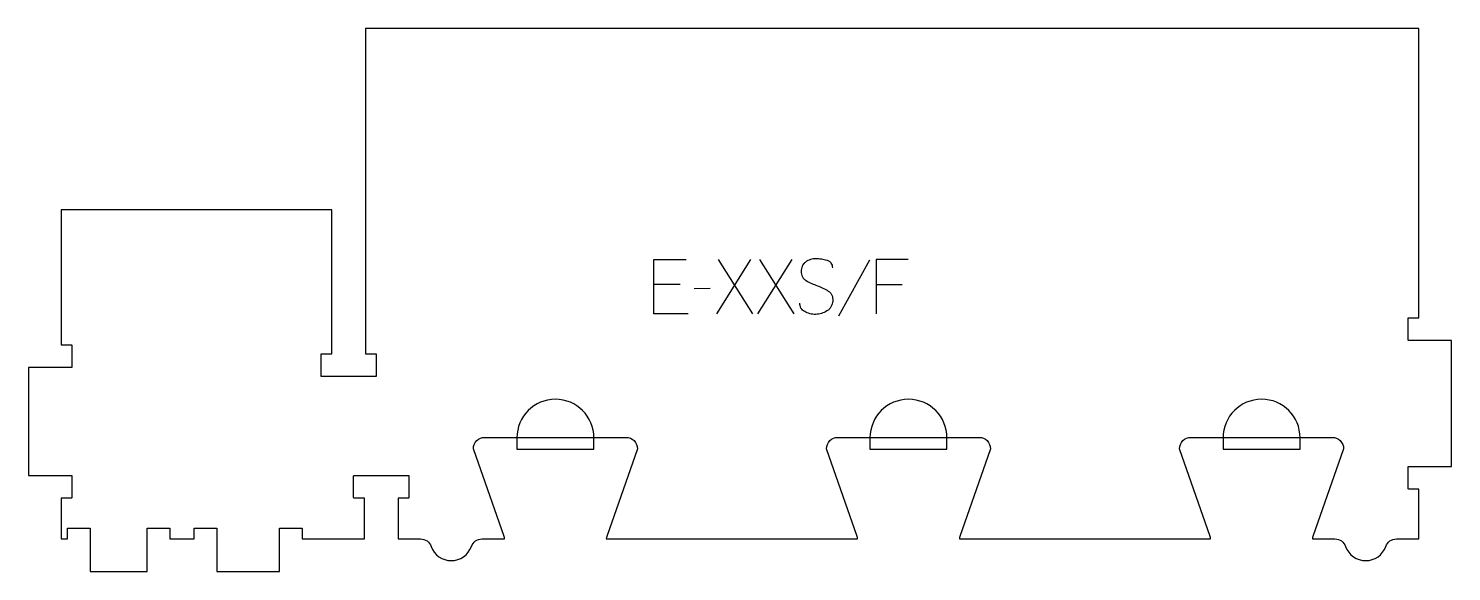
# Model space of a CAD drawing. Extents: x 0 to 786, y 0 to 300.
import ezdxf

# ---------------------------------------------------------------- set-up
doc = ezdxf.new("R2010")
doc.units = 0
for name, color, linetype in [('1_ANYTOOL_1MMDEEP_LABELS_S', 2, 'CONTINUOUS'), ('4_ANYTOOL_CUTTHROUGH_OUTSI', 5, 'CONTINUOUS'), ('5_ANYTOOL_HALF_MILL_9MM_IN', 3, 'CONTINUOUS')]:
    doc.layers.add(name, color=color, linetype=linetype)

msp = doc.modelspace()

# ---------------------------------------------------------------- linework, layer by layer
at = {"layer": '1_ANYTOOL_1MMDEEP_LABELS_S'}
for p, q in [((398.603623, 172.162145), (379.703623, 142.162145)), ((399.84648, 142.162145), (380.903623, 172.162145)), ((421.317909, 172.162145), (402.417909, 142.162145)), ((422.560766, 142.162145), (403.617909, 172.162145)), ((464.260766, 171.690716), (447.075052, 140.919288)), ((359.775052, 158.233573), (345.117909, 158.233573)), ((482.34648, 158.190716), (467.860766, 158.190716)), ((376.275052, 156.047859), (367.489337, 155.962145))]:
    msp.add_line(p, q, dxfattribs=at)
for points in [[(364.060766, 142.162145), (345.117909, 142.162145), (345.117909, 172.162145), (362.94648, 172.162145)], [(485.517909, 172.162145), (467.860766, 172.162145), (467.860766, 142.162145)]]:
    msp.add_lwpolyline(points, dxfattribs=at)
msp.add_lwpolyline([(443.94648, 167.576431, 0.071867), (443.753367, 168.913037, 0.100684), (443.126837, 170.094288, 0.047558), (442.652284, 170.570738, 0.038563), (442.102284, 170.959466, 0.037928), (441.405096, 171.306934, 0.026634), (440.667909, 171.562145, 0.028461), (437.644576, 172.248128, 0.041577), (434.560766, 172.505002, 0.036938), (433.058406, 172.393862, 0.041531), (431.592909, 172.049645, 0.041583), (430.215532, 171.472436, 0.038125), (428.94648, 170.683573, 0.057611), (427.876328, 169.691669, 0.065808), (427.082195, 168.471073, 0.06469), (426.604699, 167.011519, 0.046778), (426.460766, 165.476431, 0.052235), (426.623122, 163.926588, 0.075448), (427.167909, 162.476431, 0.076671), (428.084001, 161.303378, 0.061023), (429.289337, 160.419288, 0.021951), (432.318192, 158.891942, 0.018213), (435.460766, 157.612145, -0.02405), (438.562251, 156.306683, -0.02981), (441.503623, 154.676431, -0.068439), (442.644925, 153.7105, -0.079282), (443.453623, 152.458573, -0.076308), (443.878623, 150.879891, -0.047772), (443.903623, 149.233573, -0.046243), (443.610389, 147.552614, -0.06359), (442.960766, 145.981788, -0.064671), (441.987942, 144.697599, -0.057073), (440.732195, 143.683573, -0.067522), (437.763886, 142.320663, -0.070793), (434.539337, 141.819288, -0.064027), (431.400322, 142.181803, -0.070447), (428.475052, 143.362145, -0.054374), (427.316634, 144.211778, -0.074742), (426.417909, 145.322859, -0.075199), (425.894902, 146.629238, -0.057737), (425.732195, 148.033573)], format="xyb", dxfattribs=at)
at = {"layer": '4_ANYTOOL_CUTTHROUGH_OUTSI'}
msp.add_lwpolyline([(755.096218, 18), (767.500655, 18), (767.50065, 45.5), (761.75065, 45.5, -0.414214), (761.50065, 45.75), (761.50065, 57.75, -0.414214), (761.75065, 58), (785.50065, 58), (785.50065, 127.5), (761.75065, 127.5, -0.414214), (761.50065, 127.75), (761.50065, 139.75, -0.414214), (761.75065, 140), (767.50065, 140), (767.500656, 299.5), (186.000656, 299.5), (186.000656, 120), (191.750656, 120, -0.414214), (192.000656, 119.75), (192.000656, 107.75, -0.414214), (191.750656, 107.5), (161.750656, 107.5, -0.414214), (161.500656, 107.75), (161.500656, 119.75, -0.414214), (161.750656, 120), (167.500656, 120), (167.500656, 199.5), (18, 199.5), (18, 125), (23.75, 125, -0.414214), (24, 124.75), (24, 112.75, -0.414214), (23.75, 112.5), (0, 112.5), (0, 53), (23.75, 53, -0.414214), (24, 52.75), (24, 40.75, -0.414214), (23.75, 40.5), (18, 40.5), (18, 18), (21.5, 18), (21.5, 23.75, -0.414214), (21.75, 24), (33.75, 24, -0.414214), (34, 23.75), (34, 0), (65.589, 0), (65.589, 23.75, -0.414214), (65.839, 24), (77.839, 24, -0.414214), (78.089, 23.75), (78.089, 18), (91.5, 18), (91.5, 23.75, -0.414214), (91.75, 24), (103.75, 24, -0.414214), (104, 23.75), (104, 0), (138.5, 0), (138.5, 23.75, -0.414214), (138.75, 24), (150.75, 24, -0.414214), (151, 23.75), (151, 18), (185.500656, 18), (185.500656, 40.5), (179.750656, 40.5, -0.414214), (179.500656, 40.75), (179.500656, 52.75, -0.414214), (179.750656, 53), (209.750656, 53, -0.414214), (210.000656, 52.75), (210.000656, 40.75, -0.414214), (209.750656, 40.5), (204.000656, 40.5), (204.000656, 18), (216.405093, 18, -0.317837), (222.297649, 13.833333, 0.707107), (244.453662, 13.833333, -0.317837), (250.346218, 18), (262.745218, 18, 0.061784), (262.510224, 19.39487), (245.614691, 67.667412, -0.084368), (245.600656, 67.75, -0.414214), (251.850656, 74), (329.850656, 74, -0.414214), (336.100656, 67.75, -0.084368), (336.08662, 67.667412), (319.187507, 19.383805, 0.061178), (318.956093, 18), (457.645218, 18, 0.061784), (457.410224, 19.39487), (440.514691, 67.667412, -0.084368), (440.500656, 67.75, -0.414214), (446.750656, 74), (524.750656, 74, -0.414214), (531.000656, 67.75, -0.084368), (530.98662, 67.667412), (514.087507, 19.383805, 0.061178), (513.856093, 18), (652.545218, 18, 0.061784), (652.310224, 19.39487), (635.414691, 67.667412, -0.084368), (635.400656, 67.75, -0.414214), (641.650656, 74), (719.650656, 74, -0.414214), (725.900656, 67.75, -0.084368), (725.88662, 67.667412), (708.987507, 19.383805, 0.061178), (708.756093, 18), (721.155093, 18, -0.317837), (727.047649, 13.833333, 0.707107), (749.203662, 13.833333, -0.317837)], format="xyb", close=True, dxfattribs=at)
at = {"layer": '5_ANYTOOL_HALF_MILL_9MM_IN'}
for points in [[(312.100656, 73.75, 1), (269.600656, 73.75), (269.600656, 67.5), (312.100656, 67.5)], [(507.000656, 73.75, 1), (464.500656, 73.75), (464.500656, 67.5), (507.000656, 67.5)], [(701.900653, 73.76, 0.999765), (659.400656, 73.75), (659.400656, 67.5), (701.900656, 67.5)]]:
    msp.add_lwpolyline(points, format="xyb", close=True, dxfattribs=at)

doc.saveas('drawing.dxf')
